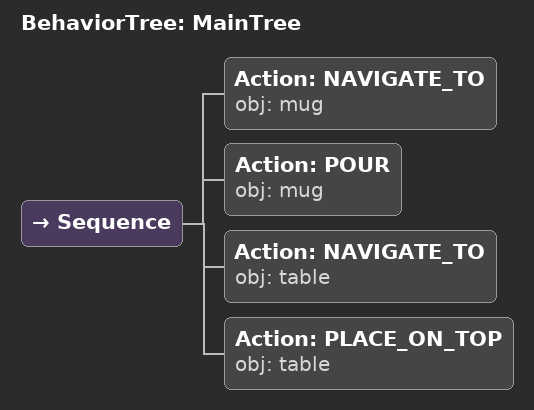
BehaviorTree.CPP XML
<root main_tree_to_execute="MainTree">
  <BehaviorTree ID="MainTree">
    <Sequence>
      <!-- Navigate to mug -->
      <Action ID="NAVIGATE_TO" obj="mug"/>
      <!-- Pour into mug -->
      <Action ID="POUR" obj="mug"/>
      <!-- Navigate to table -->
      <Action ID="NAVIGATE_TO" obj="table"/>
      <!-- Place on table -->
      <Action ID="PLACE_ON_TOP" obj="table"/>
    </Sequence>
  </BehaviorTree>
</root>
